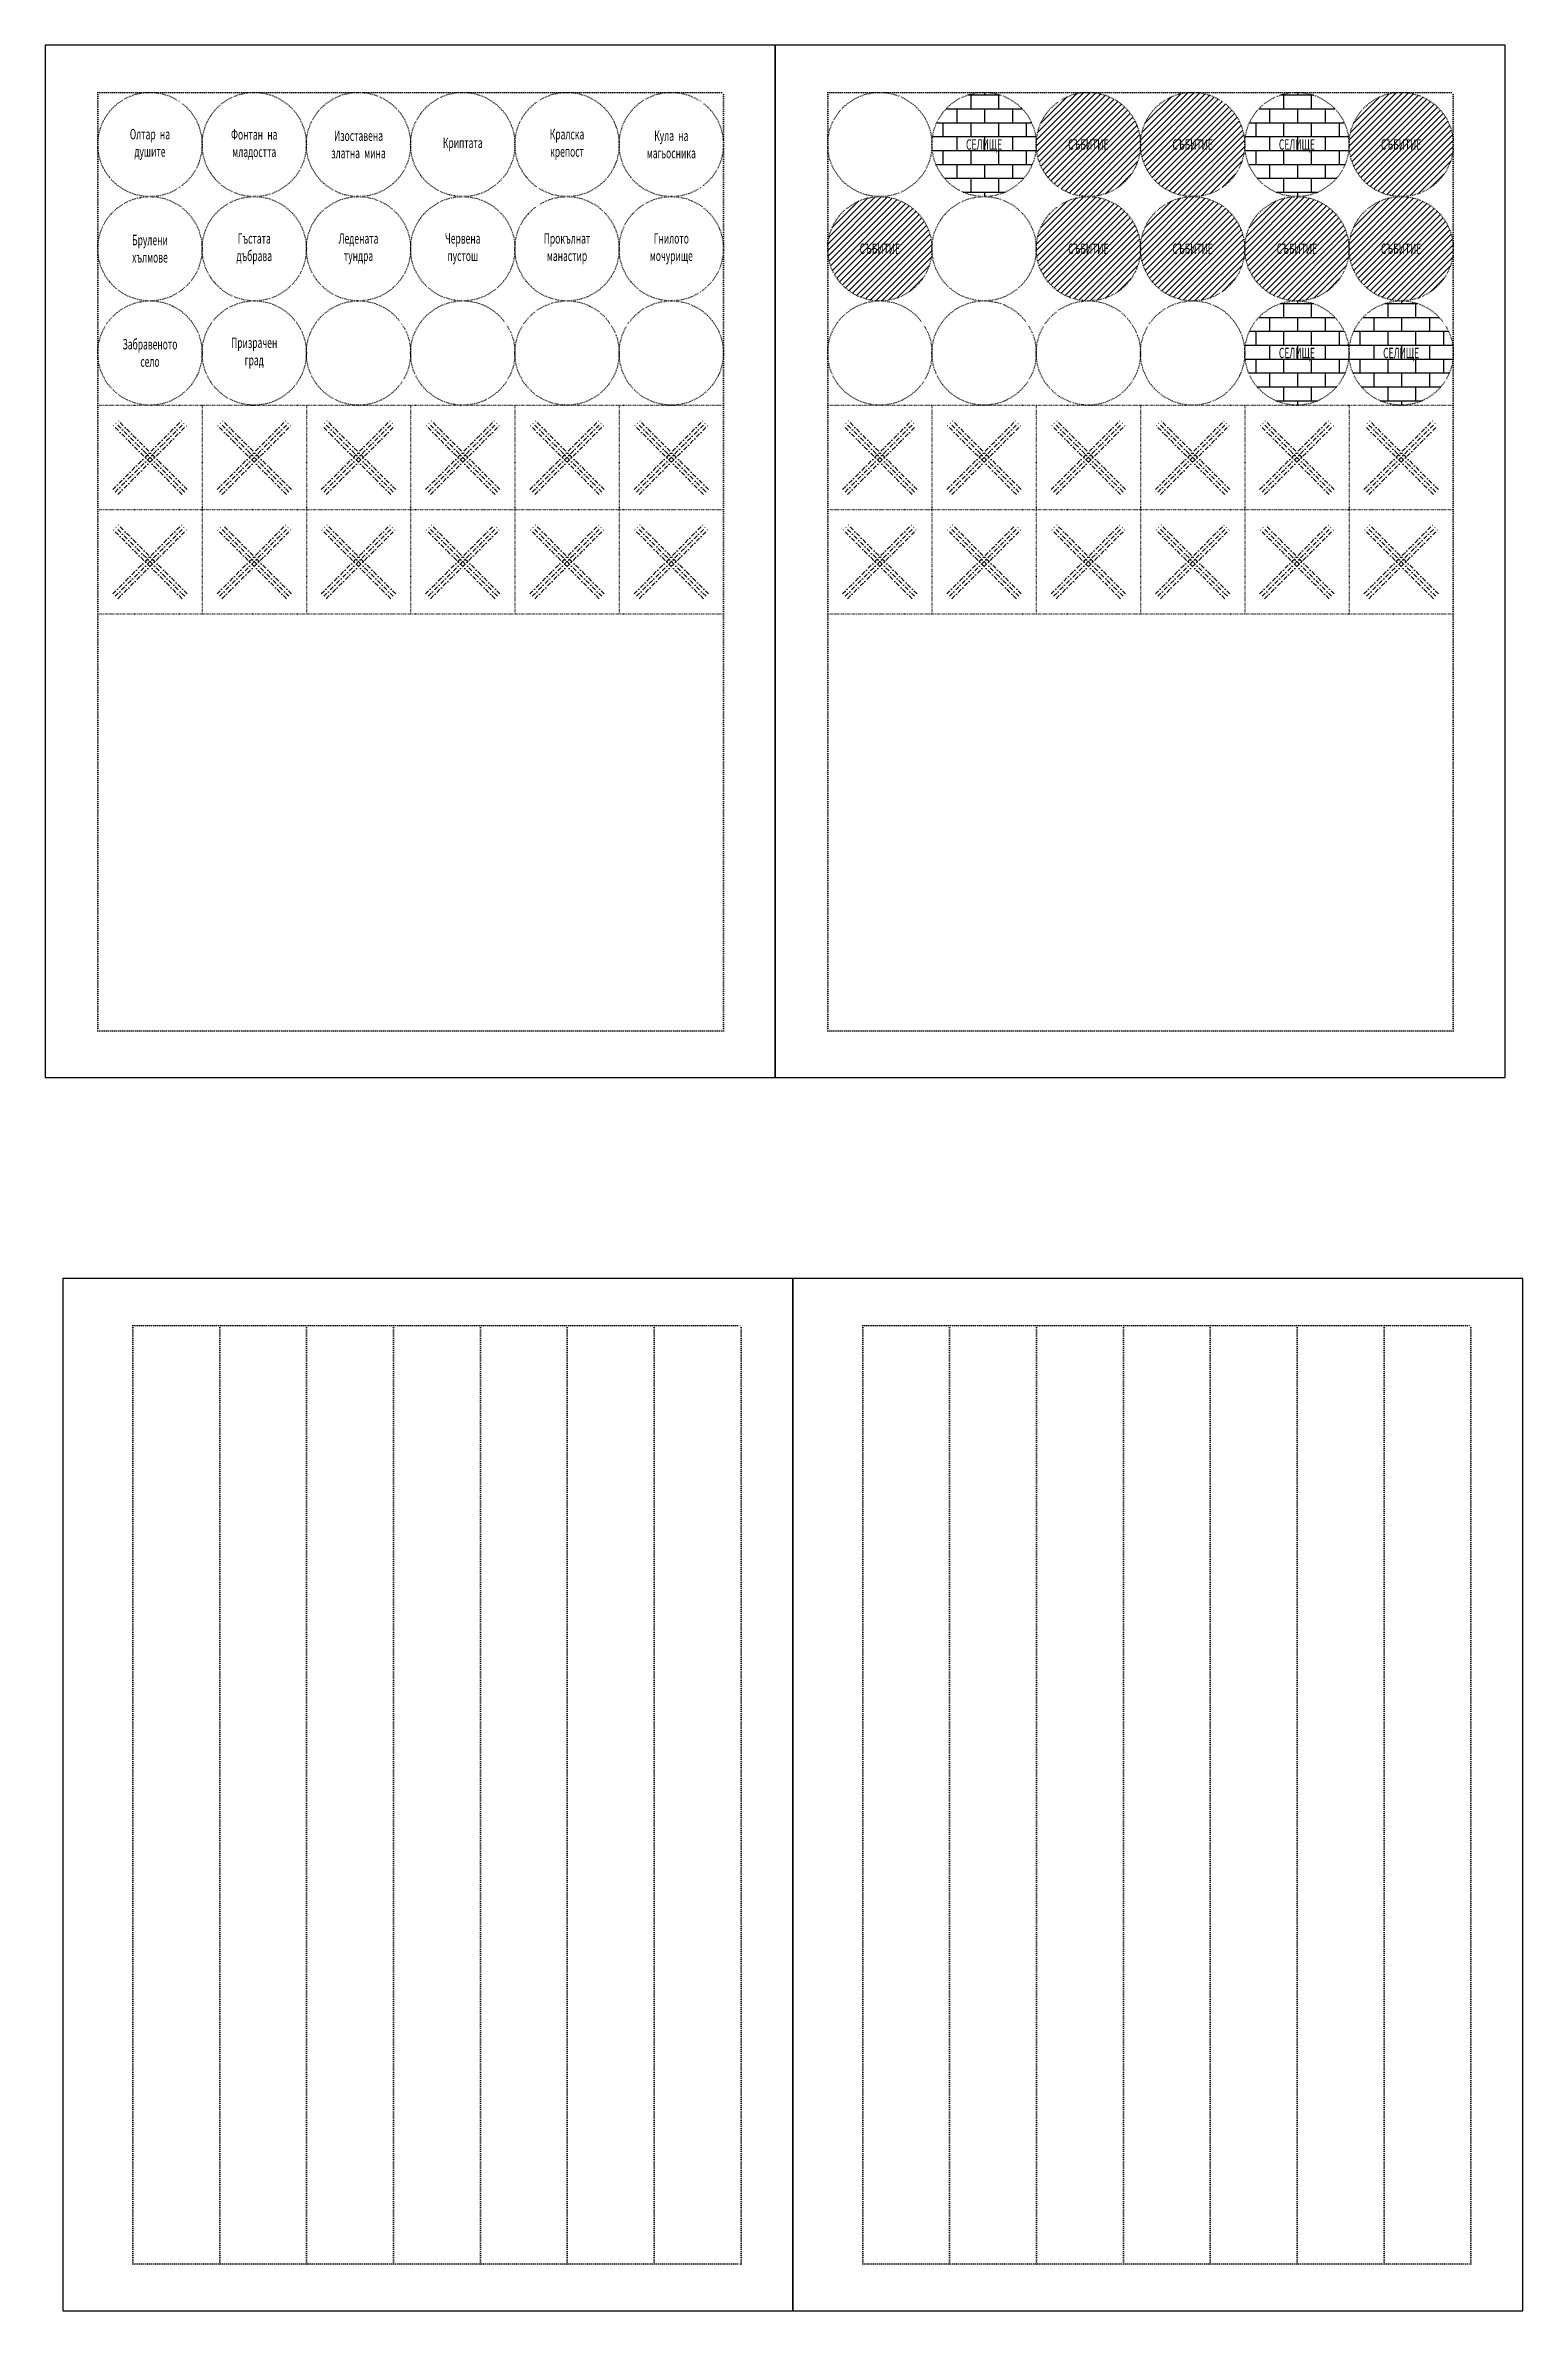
# Model space of a CAD drawing. Header units: feet. Extents: x 6 to 431, y 14 to 666.
import ezdxf
from ezdxf.enums import TextEntityAlignment as Align

# ---------------------------------------------------------------- set-up
doc = ezdxf.new("R2010")
doc.units = ezdxf.units.FT
doc.header["$MEASUREMENT"] = 0
doc.linetypes.add('DASHDOT2', pattern=[0.5, 0.25, -0.125, 0, -0.125])
doc.linetypes.add('DOT', pattern=[0.25, 0, -0.25])
for name, color, linetype in [('card_lines', 7, 'DOT'), ('city', 8, 'Continuous'), ('quest_circle', 6, 'Continuous'), ('special_circle', 5, 'Continuous'), ('x', 7, 'DASHDOT2')]:
    doc.layers.add(name, color=color, linetype=linetype)
doc.styles.get("Standard").update_dxf_attribs({"font": '@MS Mincho.ttf', "width": 0.6, "height": 3})

msp = doc.modelspace()

# ---------------------------------------------------------------- hatches: boundary and pattern name
at = {"layer": 'city'}
h = msp.add_hatch(dxfattribs=at)
h.set_pattern_fill('AR-B816', color=256, scale=0.5, style=2)
h.paths.add_polyline_path([(260.76, 637.74, 1), (290.76, 637.74, 1)])
h.paths.add_polyline_path([(265.63, 634.44), (285.89, 634.44), (285.89, 640.26), (265.63, 640.26)], flags=24)
h = msp.add_hatch(dxfattribs=at)
h.set_pattern_fill('AR-B816', color=256, scale=0.5, style=2)
h.set_pattern_definition([(0, (90, 0), (0, 4), []), (90, (90, 0), (-4, 4), [4, -4])])
h.paths.add_polyline_path([(350.76, 637.74, 1), (380.76, 637.74, 1)])
h.paths.add_polyline_path([(355.63, 634.44), (375.89, 634.44), (375.89, 640.26), (355.63, 640.26)], flags=24)
h = msp.add_hatch(dxfattribs=at)
h.set_pattern_fill('AR-B816', color=256, scale=0.5, style=2)
h.set_pattern_definition([(0, (90, -60), (0, 4), []), (90, (90, -60), (-4, 4), [4, -4])])
h.paths.add_polyline_path([(350.76, 577.74, 1), (380.76, 577.74, 1)])
h.paths.add_polyline_path([(355.63, 574.44), (375.89, 574.44), (375.89, 580.26), (355.63, 580.26)], flags=24)
h = msp.add_hatch(dxfattribs=at)
h.set_pattern_fill('AR-B816', color=256, scale=0.5, style=2)
h.set_pattern_definition([(0, (120, -60), (0, 4), []), (90, (120, -60), (-4, 4), [4, -4])])
h.paths.add_polyline_path([(380.76, 577.74, 1), (410.76, 577.74, 1)])
h.paths.add_polyline_path([(385.63, 574.44), (405.89, 574.44), (405.89, 580.26), (385.63, 580.26)], flags=24)
at = {"layer": 'special_circle'}
h = msp.add_hatch(dxfattribs=at)
h.set_pattern_fill('ANSI31', color=256, scale=10, style=2)
h.paths.add_polyline_path([(290.76, 637.74, 1), (320.76, 637.74, 1)])
h.paths.add_polyline_path([(294.75, 635.42), (316.77, 635.42), (316.77, 640.07), (294.75, 640.07)], flags=24)
h = msp.add_hatch(dxfattribs=at)
h.set_pattern_fill('ANSI31', color=256, scale=10, style=2)
h.set_pattern_definition([(45, (30, 0), (-0.8838835, 0.8838835), [])])
h.paths.add_polyline_path([(320.76, 637.74, 1), (350.76, 637.74, 1)])
h.paths.add_polyline_path([(324.75, 635.42), (346.77, 635.42), (346.77, 640.07), (324.75, 640.07)], flags=24)
h = msp.add_hatch(dxfattribs=at)
h.set_pattern_fill('ANSI31', color=256, scale=10, style=2)
h.set_pattern_definition([(45, (90, 0), (-0.8838835, 0.8838835), [])])
h.paths.add_polyline_path([(380.76, 637.74, 1), (410.76, 637.74, 1)])
h.paths.add_polyline_path([(384.75, 635.42), (406.77, 635.42), (406.77, 640.07), (384.75, 640.07)], flags=24)
h = msp.add_hatch(dxfattribs=at)
h.set_pattern_fill('ANSI31', color=256, scale=10, style=2)
h.set_pattern_definition([(45, (-60, -30), (-0.8838835, 0.8838835), [])])
h.paths.add_polyline_path([(230.76, 607.74, 1), (260.76, 607.74, 1)])
h.paths.add_polyline_path([(234.75, 605.42), (256.77, 605.42), (256.77, 610.07), (234.75, 610.07)], flags=24)
h = msp.add_hatch(dxfattribs=at)
h.set_pattern_fill('ANSI31', color=256, scale=10, style=2)
h.set_pattern_definition([(45, (0, -30), (-0.8838835, 0.8838835), [])])
h.paths.add_polyline_path([(290.76, 607.74, 1), (320.76, 607.74, 1)])
h.paths.add_polyline_path([(294.75, 605.42), (316.77, 605.42), (316.77, 610.07), (294.75, 610.07)], flags=24)
h = msp.add_hatch(dxfattribs=at)
h.set_pattern_fill('ANSI31', color=256, scale=10, style=2)
h.set_pattern_definition([(45, (30, -30), (-0.8838835, 0.8838835), [])])
h.paths.add_polyline_path([(320.76, 607.74, 1), (350.76, 607.74, 1)])
h.paths.add_polyline_path([(324.75, 605.42), (346.77, 605.42), (346.77, 610.07), (324.75, 610.07)], flags=24)
h = msp.add_hatch(dxfattribs=at)
h.set_pattern_fill('ANSI31', color=256, scale=10, style=2)
h.set_pattern_definition([(45, (60, -30), (-0.8838835, 0.8838835), [])])
h.paths.add_polyline_path([(350.76, 607.74, 1), (380.76, 607.74, 1)])
h.paths.add_polyline_path([(354.75, 605.42), (376.77, 605.42), (376.77, 610.07), (354.75, 610.07)], flags=24)
h = msp.add_hatch(dxfattribs=at)
h.set_pattern_fill('ANSI31', color=256, scale=10, style=2)
h.set_pattern_definition([(45, (90, -30), (-0.8838835, 0.8838835), [])])
h.paths.add_polyline_path([(380.76, 607.74, 1), (410.76, 607.74, 1)])
h.paths.add_polyline_path([(384.75, 605.42), (406.77, 605.42), (406.77, 610.07), (384.75, 610.07)], flags=24)

# ---------------------------------------------------------------- linework, layer by layer
for points in [[(215.65, 666.28), (5.65, 666.28), (5.65, 369.28), (215.65, 369.28)], [(425.65, 666.28), (215.65, 666.28), (215.65, 369.28), (425.65, 369.28)], [(220.73, 311.47), (10.73, 311.47), (10.73, 14.47), (220.73, 14.47)], [(430.73, 311.47), (220.73, 311.47), (220.73, 14.47), (430.73, 14.47)]]:
    msp.add_lwpolyline(points, close=True)
at = {"layer": 'card_lines', "ltscale": 2}
for points in [[(20.76, 382.74), (20.76, 652.74)], [(20.76, 652.74), (200.76, 652.74)], [(200.76, 382.74), (200.76, 652.74)], [(230.76, 382.74), (230.76, 652.74)], [(230.76, 652.74), (410.76, 652.74)], [(410.76, 382.74), (410.76, 652.74)], [(20.76, 382.74), (200.76, 382.74)], [(230.76, 382.74), (410.76, 382.74)], [(30.84, 27.93), (30.84, 297.93)], [(30.84, 297.93), (205.84, 297.93)], [(55.84, 27.93), (55.84, 297.93)], [(80.84, 27.93), (80.84, 297.93)], [(105.84, 27.93), (105.84, 297.93)], [(130.84, 27.93), (130.84, 297.93)], [(155.84, 27.93), (155.84, 297.93)], [(180.84, 27.93), (180.84, 297.93)], [(205.84, 27.93), (205.84, 297.93)], [(240.84, 27.93), (240.84, 297.93)], [(240.84, 297.93), (415.84, 297.93)], [(265.84, 27.93), (265.84, 297.93)], [(290.84, 27.93), (290.84, 297.93)], [(315.84, 27.93), (315.84, 297.93)], [(340.84, 27.93), (340.84, 297.93)], [(365.84, 27.93), (365.84, 297.93)], [(390.84, 27.93), (390.84, 297.93)], [(415.84, 27.93), (415.84, 297.93)], [(30.84, 27.93), (205.84, 27.93)], [(240.84, 27.93), (415.84, 27.93)]]:
    msp.add_lwpolyline(points, dxfattribs=at)
at = {"layer": 'card_lines'}
for points in [[(20.76, 562.74), (200.76, 562.74)], [(50.76, 562.74), (50.76, 532.74), (50.76, 502.74)], [(80.76, 562.74), (80.76, 532.74), (80.76, 502.74)], [(110.76, 562.74), (110.76, 532.74), (110.76, 502.74)], [(140.76, 562.74), (140.76, 532.74), (140.76, 502.74)], [(170.76, 562.74), (170.76, 532.74), (170.76, 502.74)], [(230.76, 562.74), (410.76, 562.74)], [(260.76, 562.74), (260.76, 532.74), (260.76, 502.74)], [(290.76, 562.74), (290.76, 532.74), (290.76, 502.74)], [(320.76, 562.74), (320.76, 532.74), (320.76, 502.74)], [(350.76, 562.74), (350.76, 532.74), (350.76, 502.74)], [(380.76, 562.74), (380.76, 532.74), (380.76, 502.74)], [(20.76, 532.74), (200.76, 532.74)], [(230.76, 532.74), (410.76, 532.74)], [(20.76, 502.74), (200.76, 502.74)], [(230.76, 502.74), (410.76, 502.74)]]:
    msp.add_lwpolyline(points, dxfattribs=at)
for centre in [(35.76, 637.74), (65.76, 637.74), (95.76, 637.74), (125.76, 637.74), (155.76, 637.74), (185.76, 637.74), (245.76, 637.74), (275.76, 637.74), (305.76, 637.74), (335.76, 637.74), (365.76, 637.74), (395.76, 637.74), (35.76, 607.74), (65.76, 607.74), (95.76, 607.74), (125.76, 607.74), (155.76, 607.74), (185.76, 607.74), (245.76, 607.74), (275.76, 607.74), (305.76, 607.74), (335.76, 607.74), (365.76, 607.74), (395.76, 607.74), (35.76, 577.74), (65.76, 577.74), (95.76, 577.74), (125.76, 577.74), (155.76, 577.74), (185.76, 577.74), (245.76, 577.74), (275.76, 577.74), (305.76, 577.74), (335.76, 577.74), (365.76, 577.74), (395.76, 577.74)]:
    msp.add_circle(centre, 15, dxfattribs=at)
at = {"layer": 'x', "ltscale": 5}
for points in [[(25.05, 538.45), (45.05, 558.45)], [(45.05, 537.04), (25.05, 557.04)], [(25.76, 537.74), (45.76, 557.74)], [(45.76, 537.74), (25.76, 557.74)], [(46.47, 538.45), (26.47, 558.45)], [(26.47, 537.04), (46.47, 557.04)], [(55.05, 538.45), (75.05, 558.45)], [(75.05, 537.04), (55.05, 557.04)], [(55.76, 537.74), (75.76, 557.74)], [(75.76, 537.74), (55.76, 557.74)], [(76.47, 538.45), (56.47, 558.45)], [(56.47, 537.04), (76.47, 557.04)], [(85.05, 538.45), (105.05, 558.45)], [(105.05, 537.04), (85.05, 557.04)], [(85.76, 537.74), (105.76, 557.74)], [(105.76, 537.74), (85.76, 557.74)], [(106.47, 538.45), (86.47, 558.45)], [(86.47, 537.04), (106.47, 557.04)], [(115.05, 538.45), (135.05, 558.45)], [(135.05, 537.04), (115.05, 557.04)], [(115.76, 537.74), (135.76, 557.74)], [(135.76, 537.74), (115.76, 557.74)], [(136.47, 538.45), (116.47, 558.45)], [(116.47, 537.04), (136.47, 557.04)], [(145.05, 538.45), (165.05, 558.45)], [(165.05, 537.04), (145.05, 557.04)], [(145.76, 537.74), (165.76, 557.74)], [(165.76, 537.74), (145.76, 557.74)], [(166.47, 538.45), (146.47, 558.45)], [(146.47, 537.04), (166.47, 557.04)], [(175.05, 538.45), (195.05, 558.45)], [(195.05, 537.04), (175.05, 557.04)], [(175.76, 537.74), (195.76, 557.74)], [(195.76, 537.74), (175.76, 557.74)], [(196.47, 538.45), (176.47, 558.45)], [(176.47, 537.04), (196.47, 557.04)], [(235.05, 538.45), (255.05, 558.45)], [(255.05, 537.04), (235.05, 557.04)], [(235.76, 537.74), (255.76, 557.74)], [(255.76, 537.74), (235.76, 557.74)], [(256.47, 538.45), (236.47, 558.45)], [(236.47, 537.04), (256.47, 557.04)], [(265.05, 538.45), (285.05, 558.45)], [(285.05, 537.04), (265.05, 557.04)], [(265.76, 537.74), (285.76, 557.74)], [(285.76, 537.74), (265.76, 557.74)], [(286.47, 538.45), (266.47, 558.45)], [(266.47, 537.04), (286.47, 557.04)], [(295.05, 538.45), (315.05, 558.45)], [(315.05, 537.04), (295.05, 557.04)], [(295.76, 537.74), (315.76, 557.74)], [(315.76, 537.74), (295.76, 557.74)], [(316.47, 538.45), (296.47, 558.45)], [(296.47, 537.04), (316.47, 557.04)], [(325.05, 538.45), (345.05, 558.45)], [(345.05, 537.04), (325.05, 557.04)], [(325.76, 537.74), (345.76, 557.74)], [(345.76, 537.74), (325.76, 557.74)], [(346.47, 538.45), (326.47, 558.45)], [(326.47, 537.04), (346.47, 557.04)], [(355.05, 538.45), (375.05, 558.45)], [(375.05, 537.04), (355.05, 557.04)], [(355.76, 537.74), (375.76, 557.74)], [(375.76, 537.74), (355.76, 557.74)], [(376.47, 538.45), (356.47, 558.45)], [(356.47, 537.04), (376.47, 557.04)], [(385.05, 538.45), (405.05, 558.45)], [(405.05, 537.04), (385.05, 557.04)], [(385.76, 537.74), (405.76, 557.74)], [(405.76, 537.74), (385.76, 557.74)], [(406.47, 538.45), (386.47, 558.45)], [(386.47, 537.04), (406.47, 557.04)], [(25.05, 508.45), (45.05, 528.45)], [(46.47, 508.45), (26.47, 528.45)], [(55.05, 508.45), (75.05, 528.45)], [(76.47, 508.45), (56.47, 528.45)], [(85.05, 508.45), (105.05, 528.45)], [(106.47, 508.45), (86.47, 528.45)], [(115.05, 508.45), (135.05, 528.45)], [(136.47, 508.45), (116.47, 528.45)], [(145.05, 508.45), (165.05, 528.45)], [(166.47, 508.45), (146.47, 528.45)], [(175.05, 508.45), (195.05, 528.45)], [(196.47, 508.45), (176.47, 528.45)], [(235.05, 508.45), (255.05, 528.45)], [(256.47, 508.45), (236.47, 528.45)], [(265.05, 508.45), (285.05, 528.45)], [(286.47, 508.45), (266.47, 528.45)], [(295.05, 508.45), (315.05, 528.45)], [(316.47, 508.45), (296.47, 528.45)], [(325.05, 508.45), (345.05, 528.45)], [(346.47, 508.45), (326.47, 528.45)], [(355.05, 508.45), (375.05, 528.45)], [(376.47, 508.45), (356.47, 528.45)], [(385.05, 508.45), (405.05, 528.45)], [(406.47, 508.45), (386.47, 528.45)], [(45.05, 507.04), (25.05, 527.04)], [(25.76, 507.74), (45.76, 527.74)], [(45.76, 507.74), (25.76, 527.74)], [(26.47, 507.04), (46.47, 527.04)], [(75.05, 507.04), (55.05, 527.04)], [(55.76, 507.74), (75.76, 527.74)], [(75.76, 507.74), (55.76, 527.74)], [(56.47, 507.04), (76.47, 527.04)], [(105.05, 507.04), (85.05, 527.04)], [(85.76, 507.74), (105.76, 527.74)], [(105.76, 507.74), (85.76, 527.74)], [(86.47, 507.04), (106.47, 527.04)], [(135.05, 507.04), (115.05, 527.04)], [(115.76, 507.74), (135.76, 527.74)], [(135.76, 507.74), (115.76, 527.74)], [(116.47, 507.04), (136.47, 527.04)], [(165.05, 507.04), (145.05, 527.04)], [(145.76, 507.74), (165.76, 527.74)], [(165.76, 507.74), (145.76, 527.74)], [(146.47, 507.04), (166.47, 527.04)], [(195.05, 507.04), (175.05, 527.04)], [(175.76, 507.74), (195.76, 527.74)], [(195.76, 507.74), (175.76, 527.74)], [(176.47, 507.04), (196.47, 527.04)], [(255.05, 507.04), (235.05, 527.04)], [(235.76, 507.74), (255.76, 527.74)], [(255.76, 507.74), (235.76, 527.74)], [(236.47, 507.04), (256.47, 527.04)], [(285.05, 507.04), (265.05, 527.04)], [(265.76, 507.74), (285.76, 527.74)], [(285.76, 507.74), (265.76, 527.74)], [(266.47, 507.04), (286.47, 527.04)], [(315.05, 507.04), (295.05, 527.04)], [(295.76, 507.74), (315.76, 527.74)], [(315.76, 507.74), (295.76, 527.74)], [(296.47, 507.04), (316.47, 527.04)], [(345.05, 507.04), (325.05, 527.04)], [(325.76, 507.74), (345.76, 527.74)], [(345.76, 507.74), (325.76, 527.74)], [(326.47, 507.04), (346.47, 527.04)], [(375.05, 507.04), (355.05, 527.04)], [(355.76, 507.74), (375.76, 527.74)], [(375.76, 507.74), (355.76, 527.74)], [(356.47, 507.04), (376.47, 527.04)], [(405.05, 507.04), (385.05, 527.04)], [(385.76, 507.74), (405.76, 527.74)], [(405.76, 507.74), (385.76, 527.74)], [(386.47, 507.04), (406.47, 527.04)]]:
    msp.add_lwpolyline(points, dxfattribs=at)

# ---------------------------------------------------------------- texts
at = {"layer": 'quest_circle', "char_height": 3, "width": 18.4341, "attachment_point": 5}
for s, insert in [('Олтар на душите', (35.76, 637.74)), ('Фонтан на младостта', (65.76, 637.74)), ('Изоставена златна мина', (95.76, 637.74)), ('Криптата', (125.76, 637.74)), ('Кралска крепост', (155.76, 637.74)), ('Кула на магьосника', (185.76, 637.74)), ('Брулени хълмове', (35.76, 607.74)), ('Гъстата дъбрава', (65.76, 607.74)), ('Ледената тундра', (95.76, 607.74)), ('Червена пустош', (125.76, 607.74)), ('Прокълнат манастир', (155.76, 607.74)), ('Гнилото мочурище', (185.76, 607.74)), ('Забравеното село', (35.76, 577.74)), ('Призрачен град', (65.76, 577.74))]:
    msp.add_mtext(s, dxfattribs=dict(at, insert=insert))
at = {"layer": 'special_circle', "color": 7, "width": 0.6}
for s, p in [('СЕЛИЩЕ', (275.76, 637.74)), ('СЪБИТИЕ', (305.76, 637.74)), ('СЪБИТИЕ', (335.76, 637.74)), ('СЕЛИЩЕ', (365.76, 637.74)), ('СЪБИТИЕ', (395.76, 637.74)), ('СЪБИТИЕ', (245.76, 607.74)), ('СЪБИТИЕ', (305.76, 607.74)), ('СЪБИТИЕ', (335.76, 607.74)), ('СЪБИТИЕ', (365.76, 607.74)), ('СЪБИТИЕ', (395.76, 607.74)), ('СЕЛИЩЕ', (365.76, 577.74)), ('СЕЛИЩЕ', (395.76, 577.74))]:
    msp.add_text(s, height=3, dxfattribs=at).set_placement(p, align=Align.MIDDLE_CENTER)

doc.saveas('drawing.dxf')
